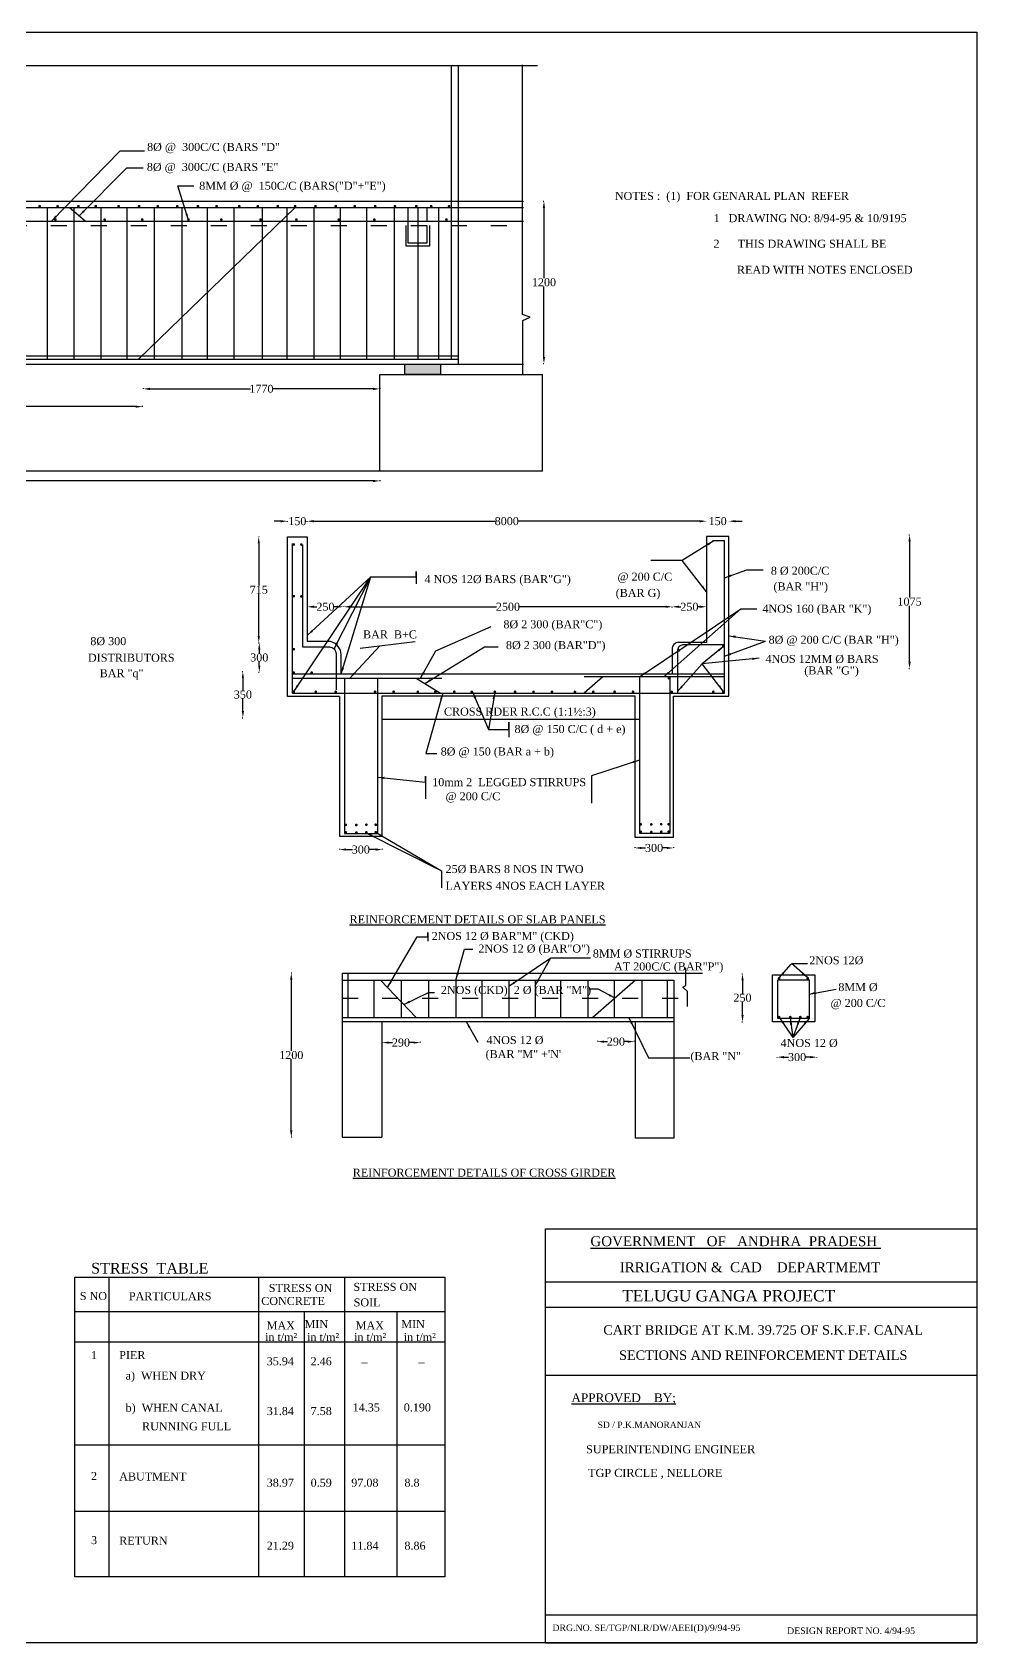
# Model space of a CAD drawing. Header units: millimetres. Extents: x 660 to 18688, y 100 to 12175.
# Drawn here: x 11608 to 18688, y 100 to 12175 of the extents above; entities that cross this region are included whole.
import ezdxf

# ---------------------------------------------------------------- set-up
doc = ezdxf.new("R2010")
doc.units = ezdxf.units.MM
doc.header["$MEASUREMENT"] = 0
doc.linetypes.add('ACAD_ISO03W100', pattern=[30, 12, -18])
for name, color, linetype in [('DIM', 5, 'Continuous'), ('DO LINE', 3, 'Continuous'), ('DWG.LINE', 10, 'Continuous'), ('HATCH', 2, 'Continuous'), ('RAILING', 4, 'Continuous'), ('TEXT', 7, 'Continuous')]:
    doc.layers.add(name, color=color, linetype=linetype)
doc.layers.add('TITLE', color=7, linetype='Continuous', lineweight=30)
doc.styles.get("Standard").update_dxf_attribs({"font": 'TIMES.TTF', "height": 60})
doc.dimstyles.get("Standard").update_dxf_attribs({"dimtxt": 60, "dimasz": 50, "dimexe": 0.18, "dimexo": 0.0625, "dimgap": 0.09, "dimtad": 0, "dimtih": 1, "dimtoh": 1, "dimdec": 0, "dimzin": 0, "dimdsep": 46, "dimtxsty": 'Standard', "dimcen": 300, "dimclrd": 5, "dimclre": 5, "dimclrt": 4, "dimadec": 0, "dimazin": 0, "dimtfac": 1, "dimtdec": 0, "dimtofl": 0, "dimtmove": 0, "dimatfit": 3, "dimfxl": 5, "dimfxlon": 1, "dimtolj": 1, "dimtzin": 0, "dimarcsym": 0})

# ---------------------------------------------------------------- blocks, each defined once
blk = doc.blocks.new('*D7')
at = {"layer": 'Defpoints', "color": 0, "ltscale": 0.2}
for p in [(4205, 9376), (12433, 9376), (12433, 9368)]:
    blk.add_point(p, dxfattribs=at)
at = {"layer": 'DIM', "color": 5, "lineweight": -2, "ltscale": 0.2}
for p, q in [((4205, 9373), (4205, 9367)), ((4255, 9368), (7430, 9368)), ((12383, 9368), (7596, 9368)), ((12433, 9373), (12433, 9367))]:
    blk.add_line(p, q, dxfattribs=at)
at = {"layer": 'DIM', "color": 5, "ltscale": 0.2}
for points in [[(4255, 9376), (4255, 9359), (4205, 9368)], [(12383, 9376), (12383, 9359), (12433, 9368)]]:
    blk.add_solid(points, dxfattribs=at)
at = {"layer": 'DIM', "color": 4, "ltscale": 0.2, "insert": (7513, 9368), "char_height": 60, "attachment_point": 5}
blk.add_mtext('\\A1;8235', dxfattribs=at)
blk = doc.blocks.new('*D9')
at = {"layer": 'Defpoints', "color": 0, "ltscale": 0.2}
for p in [(15421, 10908), (15444, 10908), (15421, 9691)]:
    blk.add_point(p, dxfattribs=at)
at = {"layer": 'DIM', "color": 5, "lineweight": -2, "ltscale": 0.2}
for p, q in [((15439, 10908), (15444, 10908)), ((15444, 10858), (15444, 10330)), ((15444, 9741), (15444, 10269)), ((15439, 9691), (15444, 9691))]:
    blk.add_line(p, q, dxfattribs=at)
at = {"layer": 'DIM', "color": 5, "ltscale": 0.2}
for points in [[(15435, 10858), (15452, 10858), (15444, 10908)], [(15435, 9741), (15452, 9741), (15444, 9691)]]:
    blk.add_solid(points, dxfattribs=at)
at = {"layer": 'DIM', "color": 4, "ltscale": 0.2, "insert": (15444, 10300), "char_height": 60, "attachment_point": 5}
blk.add_mtext('\\A1;1200', dxfattribs=at)
blk = doc.blocks.new('*D10')
at = {"layer": 'Defpoints', "color": 0, "ltscale": 0.2}
for p in [(12440, 9512), (12440, 9501), (14213, 9512)]:
    blk.add_point(p, dxfattribs=at)
at = {"layer": 'DIM', "color": 5, "lineweight": -2, "ltscale": 0.2}
for p, q in [((12440, 9506), (12440, 9501)), ((12490, 9501), (13244, 9501)), ((14163, 9501), (13408, 9501)), ((14213, 9506), (14213, 9501))]:
    blk.add_line(p, q, dxfattribs=at)
at = {"layer": 'DIM', "color": 5, "ltscale": 0.2}
for points in [[(12490, 9509), (12490, 9492), (12440, 9501)], [(14163, 9509), (14163, 9492), (14213, 9501)]]:
    blk.add_solid(points, dxfattribs=at)
at = {"layer": 'DIM', "color": 4, "ltscale": 0.2, "insert": (13326, 9501), "char_height": 60, "attachment_point": 5}
blk.add_mtext('\\A1;1770', dxfattribs=at)
blk = doc.blocks.new('*D11')
at = {"layer": 'Defpoints', "color": 0, "ltscale": 0.2}
for p in [(2425, 8885), (14213, 8885), (14213, 8811)]:
    blk.add_point(p, dxfattribs=at)
at = {"layer": 'DIM', "color": 5, "lineweight": -2, "ltscale": 0.2}
for p, q in [((2425, 8816), (2425, 8810)), ((14213, 8816), (14213, 8810)), ((2475, 8811), (9820, 8811)), ((14163, 8811), (10025, 8811))]:
    blk.add_line(p, q, dxfattribs=at)
at = {"layer": 'DIM', "color": 5, "ltscale": 0.2}
for points in [[(2475, 8819), (2475, 8802), (2425, 8811)], [(14163, 8819), (14163, 8802), (14213, 8811)]]:
    blk.add_solid(points, dxfattribs=at)
at = {"layer": 'DIM', "color": 4, "ltscale": 0.2, "insert": (9922, 8811), "char_height": 60, "attachment_point": 5}
blk.add_mtext('\\A1;11775', dxfattribs=at)
blk = doc.blocks.new('*D74')
at = {"layer": 'Defpoints', "color": 0, "ltscale": 0.2}
for p in [(13669, 8509), (13521, 8392), (13669, 8392)]:
    blk.add_point(p, dxfattribs=at)
at = {"layer": 'DIM', "color": 5, "lineweight": -2, "ltscale": 0.2}
for p, q in [((13471, 8509), (13421, 8509)), ((13521, 8504), (13521, 8509)), ((13669, 8504), (13669, 8509)), ((13719, 8509), (13769, 8509))]:
    blk.add_line(p, q, dxfattribs=at)
at = {"layer": 'DIM', "color": 5, "ltscale": 0.2}
for points in [[(13471, 8517), (13471, 8500), (13521, 8509)], [(13719, 8517), (13719, 8500), (13669, 8509)]]:
    blk.add_solid(points, dxfattribs=at)
at = {"layer": 'DIM', "color": 4, "ltscale": 0.2, "insert": (13595, 8509), "char_height": 60, "attachment_point": 5}
blk.add_mtext('\\A1;150', dxfattribs=at)
blk = doc.blocks.new('*D75')
at = {"layer": 'Defpoints', "color": 0, "ltscale": 0.2}
for p in [(13669, 8509), (16662, 8509), (16662, 8509)]:
    blk.add_point(p, dxfattribs=at)
at = {"layer": 'DIM', "color": 5, "lineweight": -2, "ltscale": 0.2}
for p, q in [((13669, 8509), (13669, 8509)), ((13719, 8509), (15081, 8509)), ((16612, 8509), (15250, 8509)), ((16662, 8509), (16662, 8509))]:
    blk.add_line(p, q, dxfattribs=at)
at = {"layer": 'DIM', "color": 5, "ltscale": 0.2}
for points in [[(13719, 8517), (13719, 8500), (13669, 8509)], [(16612, 8517), (16612, 8500), (16662, 8509)]]:
    blk.add_solid(points, dxfattribs=at)
at = {"layer": 'DIM', "color": 4, "ltscale": 0.2, "insert": (15165, 8509), "char_height": 60, "attachment_point": 5}
blk.add_mtext('\\A1;8000', dxfattribs=at)
blk = doc.blocks.new('*D76')
at = {"layer": 'Defpoints', "color": 0, "ltscale": 0.2}
for p in [(16662, 8509), (16830, 8509), (16830, 8509)]:
    blk.add_point(p, dxfattribs=at)
at = {"layer": 'DIM', "color": 5, "lineweight": -2, "ltscale": 0.2}
for p, q in [((16612, 8509), (16562, 8509)), ((16662, 8509), (16662, 8509)), ((16830, 8509), (16830, 8509)), ((16880, 8509), (16930, 8509))]:
    blk.add_line(p, q, dxfattribs=at)
at = {"layer": 'DIM', "color": 5, "ltscale": 0.2}
for points in [[(16612, 8517), (16612, 8500), (16662, 8509)], [(16880, 8517), (16880, 8500), (16830, 8509)]]:
    blk.add_solid(points, dxfattribs=at)
at = {"layer": 'DIM', "color": 4, "ltscale": 0.2, "insert": (16746, 8509), "char_height": 60, "attachment_point": 5}
blk.add_mtext('\\A1;150', dxfattribs=at)
blk = doc.blocks.new('*D77')
at = {"layer": 'Defpoints', "color": 0, "ltscale": 0.2}
for p in [(13305, 7597), (13310, 7597), (13305, 7376)]:
    blk.add_point(p, dxfattribs=at)
at = {"layer": 'DIM', "color": 5, "lineweight": -2, "ltscale": 0.2}
for p, q in [((13305, 7597), (13310, 7597)), ((13310, 7547), (13310, 7517)), ((13305, 7376), (13310, 7376)), ((13310, 7426), (13310, 7456))]:
    blk.add_line(p, q, dxfattribs=at)
at = {"layer": 'DIM', "color": 5, "ltscale": 0.2}
for points in [[(13302, 7547), (13318, 7547), (13310, 7597)], [(13302, 7426), (13318, 7426), (13310, 7376)]]:
    blk.add_solid(points, dxfattribs=at)
at = {"layer": 'DIM', "color": 4, "ltscale": 0.2, "insert": (13310, 7487), "char_height": 60, "attachment_point": 5}
blk.add_mtext('\\A1;300', dxfattribs=at)
blk = doc.blocks.new('*D78')
at = {"layer": 'Defpoints', "color": 0, "ltscale": 0.2}
for p in [(13306, 8392), (13310, 8392), (13310, 7597)]:
    blk.add_point(p, dxfattribs=at)
at = {"layer": 'DIM', "color": 5, "lineweight": -2, "ltscale": 0.2}
for p, q in [((13310, 8392), (13306, 8392)), ((13306, 8342), (13306, 8026)), ((13306, 7647), (13306, 7964)), ((13310, 7597), (13306, 7597))]:
    blk.add_line(p, q, dxfattribs=at)
at = {"layer": 'DIM', "color": 5, "ltscale": 0.2}
for points in [[(13298, 8342), (13314, 8342), (13306, 8392)], [(13298, 7647), (13314, 7647), (13306, 7597)]]:
    blk.add_solid(points, dxfattribs=at)
at = {"layer": 'DIM', "color": 4, "ltscale": 0.2, "insert": (13306, 7995), "char_height": 60, "attachment_point": 5}
blk.add_mtext('\\A1;715', dxfattribs=at)
blk = doc.blocks.new('*D79')
at = {"layer": 'Defpoints', "color": 0, "ltscale": 0.2}
for p in [(13669, 7870), (13942, 7870), (13942, 7867)]:
    blk.add_point(p, dxfattribs=at)
at = {"layer": 'DIM', "color": 5, "lineweight": -2, "ltscale": 0.2}
for p, q in [((13669, 7870), (13669, 7867)), ((13719, 7867), (13742, 7867)), ((13892, 7867), (13870, 7867)), ((13942, 7870), (13942, 7867))]:
    blk.add_line(p, q, dxfattribs=at)
at = {"layer": 'DIM', "color": 5, "ltscale": 0.2}
for points in [[(13719, 7876), (13719, 7859), (13669, 7867)], [(13892, 7876), (13892, 7859), (13942, 7867)]]:
    blk.add_solid(points, dxfattribs=at)
at = {"layer": 'DIM', "color": 4, "ltscale": 0.2, "insert": (13806, 7867), "char_height": 60, "attachment_point": 5}
blk.add_mtext('\\A1;250', dxfattribs=at)
blk = doc.blocks.new('*D80')
at = {"layer": 'Defpoints', "color": 0, "ltscale": 0.2}
for p in [(13942, 7870), (16405, 7867), (16405, 7859)]:
    blk.add_point(p, dxfattribs=at)
at = {"layer": 'DIM', "color": 5, "lineweight": -2, "ltscale": 0.2}
for p, q in [((13942, 7870), (13942, 7867)), ((13992, 7867), (15088, 7867)), ((16355, 7867), (15260, 7867)), ((16405, 7862), (16405, 7867))]:
    blk.add_line(p, q, dxfattribs=at)
at = {"layer": 'DIM', "color": 5, "ltscale": 0.2}
for points in [[(13992, 7876), (13992, 7859), (13942, 7867)], [(16355, 7876), (16355, 7859), (16405, 7867)]]:
    blk.add_solid(points, dxfattribs=at)
at = {"layer": 'DIM', "color": 4, "ltscale": 0.2, "insert": (15174, 7867), "char_height": 60, "attachment_point": 5}
blk.add_mtext('\\A1;2500', dxfattribs=at)
blk = doc.blocks.new('*D81')
at = {"layer": 'Defpoints', "color": 0, "ltscale": 0.2}
for p in [(16405, 7859), (16662, 7867), (16662, 7867)]:
    blk.add_point(p, dxfattribs=at)
at = {"layer": 'DIM', "color": 5, "lineweight": -2, "ltscale": 0.2}
for p, q in [((16405, 7862), (16405, 7867)), ((16455, 7867), (16470, 7867)), ((16612, 7867), (16598, 7867)), ((16662, 7867), (16662, 7867))]:
    blk.add_line(p, q, dxfattribs=at)
at = {"layer": 'DIM', "color": 5, "ltscale": 0.2}
for points in [[(16455, 7876), (16455, 7859), (16405, 7867)], [(16612, 7876), (16612, 7859), (16662, 7867)]]:
    blk.add_solid(points, dxfattribs=at)
at = {"layer": 'DIM', "color": 4, "ltscale": 0.2, "insert": (16534, 7867), "char_height": 60, "attachment_point": 5}
blk.add_mtext('\\A1;250', dxfattribs=at)
blk = doc.blocks.new('*D82')
at = {"layer": 'Defpoints', "color": 0, "ltscale": 0.2}
for p in [(16124, 6141), (16415, 6141), (16415, 6059)]:
    blk.add_point(p, dxfattribs=at)
at = {"layer": 'DIM', "color": 5, "lineweight": -2, "ltscale": 0.2}
for p, q in [((16124, 6064), (16124, 6059)), ((16174, 6059), (16206, 6059)), ((16365, 6059), (16333, 6059)), ((16415, 6064), (16415, 6059))]:
    blk.add_line(p, q, dxfattribs=at)
at = {"layer": 'DIM', "color": 5, "ltscale": 0.2}
for points in [[(16174, 6067), (16174, 6051), (16124, 6059)], [(16365, 6067), (16365, 6051), (16415, 6059)]]:
    blk.add_solid(points, dxfattribs=at)
at = {"layer": 'DIM', "color": 4, "ltscale": 0.2, "insert": (16269, 6059), "char_height": 60, "attachment_point": 5}
blk.add_mtext('\\A1;300', dxfattribs=at)
blk = doc.blocks.new('*D83')
at = {"layer": 'Defpoints', "color": 0, "ltscale": 0.2}
for p in [(13911, 6147), (14232, 6147), (14232, 6047)]:
    blk.add_point(p, dxfattribs=at)
at = {"layer": 'DIM', "color": 5, "lineweight": -2, "ltscale": 0.2}
for p, q in [((13911, 6052), (13911, 6047)), ((13961, 6047), (14008, 6047)), ((14182, 6047), (14135, 6047)), ((14232, 6052), (14232, 6047))]:
    blk.add_line(p, q, dxfattribs=at)
at = {"layer": 'DIM', "color": 5, "ltscale": 0.2}
for points in [[(13961, 6056), (13961, 6039), (13911, 6047)], [(14182, 6056), (14182, 6039), (14232, 6047)]]:
    blk.add_solid(points, dxfattribs=at)
at = {"layer": 'DIM', "color": 4, "ltscale": 0.2, "insert": (14071, 6047), "char_height": 60, "attachment_point": 5}
blk.add_mtext('\\A1;300', dxfattribs=at)
blk = doc.blocks.new('*D84')
at = {"layer": 'Defpoints', "color": 0, "ltscale": 0.2}
for p in [(13169, 7383), (13169, 7035), (13187, 7035)]:
    blk.add_point(p, dxfattribs=at)
at = {"layer": 'DIM', "color": 5, "lineweight": -2, "ltscale": 0.2}
for p, q in [((13182, 7383), (13187, 7383)), ((13187, 7333), (13187, 7240)), ((13187, 7085), (13187, 7179)), ((13182, 7035), (13187, 7035))]:
    blk.add_line(p, q, dxfattribs=at)
at = {"layer": 'DIM', "color": 5, "ltscale": 0.2}
for points in [[(13179, 7333), (13195, 7333), (13187, 7383)], [(13179, 7085), (13195, 7085), (13187, 7035)]]:
    blk.add_solid(points, dxfattribs=at)
at = {"layer": 'DIM', "color": 4, "ltscale": 0.2, "insert": (13187, 7209), "char_height": 60, "attachment_point": 5}
blk.add_mtext('\\A1;350', dxfattribs=at)
blk = doc.blocks.new('*D85')
at = {"layer": 'Defpoints', "color": 0, "ltscale": 0.2}
for p in [(18174, 8407), (18174, 7405), (18184, 7405)]:
    blk.add_point(p, dxfattribs=at)
at = {"layer": 'DIM', "color": 5, "lineweight": -2, "ltscale": 0.2}
for p, q in [((18179, 8407), (18185, 8407)), ((18184, 8357), (18184, 7937)), ((18184, 7455), (18184, 7875)), ((18179, 7405), (18185, 7405))]:
    blk.add_line(p, q, dxfattribs=at)
at = {"layer": 'DIM', "color": 5, "ltscale": 0.2}
for points in [[(18176, 8357), (18193, 8357), (18184, 8407)], [(18176, 7455), (18193, 7455), (18184, 7405)]]:
    blk.add_solid(points, dxfattribs=at)
at = {"layer": 'DIM', "color": 4, "ltscale": 0.2, "insert": (18184, 7906), "char_height": 60, "attachment_point": 5}
blk.add_mtext('\\A1;1075', dxfattribs=at)
blk = doc.blocks.new('*D86')
at = {"layer": 'Defpoints', "color": 0, "ltscale": 0.2}
for p in [(14229, 4609), (14516, 4609), (14516, 4600)]:
    blk.add_point(p, dxfattribs=at)
at = {"layer": 'DIM', "color": 5, "lineweight": -2, "ltscale": 0.2}
for p, q in [((14229, 4605), (14229, 4600)), ((14279, 4600), (14308, 4600)), ((14466, 4600), (14436, 4600)), ((14516, 4605), (14516, 4600))]:
    blk.add_line(p, q, dxfattribs=at)
at = {"layer": 'DIM', "color": 5, "ltscale": 0.2}
for points in [[(14279, 4608), (14279, 4592), (14229, 4600)], [(14466, 4608), (14466, 4592), (14516, 4600)]]:
    blk.add_solid(points, dxfattribs=at)
at = {"layer": 'DIM', "color": 4, "ltscale": 0.2, "insert": (14372, 4600), "char_height": 60, "attachment_point": 5}
blk.add_mtext('\\A1;290', dxfattribs=at)
blk = doc.blocks.new('*D87')
at = {"layer": 'Defpoints', "color": 0, "ltscale": 0.2}
for p in [(15844, 4612), (16121, 4612), (16121, 4607)]:
    blk.add_point(p, dxfattribs=at)
at = {"layer": 'DIM', "color": 5, "lineweight": -2, "ltscale": 0.2}
for p, q in [((15844, 4612), (15844, 4607)), ((15894, 4607), (15919, 4607)), ((16071, 4607), (16047, 4607)), ((16121, 4612), (16121, 4607))]:
    blk.add_line(p, q, dxfattribs=at)
at = {"layer": 'DIM', "color": 5, "ltscale": 0.2}
for points in [[(15894, 4615), (15894, 4599), (15844, 4607)], [(16071, 4615), (16071, 4599), (16121, 4607)]]:
    blk.add_solid(points, dxfattribs=at)
at = {"layer": 'DIM', "color": 4, "ltscale": 0.2, "insert": (15983, 4607), "char_height": 60, "attachment_point": 5}
blk.add_mtext('\\A1;290', dxfattribs=at)
blk = doc.blocks.new('*D88')
at = {"layer": 'Defpoints', "color": 0, "ltscale": 0.2}
for p in [(13550, 5121), (13556, 5121), (13556, 3891)]:
    blk.add_point(p, dxfattribs=at)
at = {"layer": 'DIM', "color": 5, "lineweight": -2, "ltscale": 0.2}
for p, q in [((13555, 5121), (13549, 5121)), ((13550, 5071), (13550, 4537)), ((13550, 3941), (13550, 4475)), ((13555, 3891), (13549, 3891))]:
    blk.add_line(p, q, dxfattribs=at)
at = {"layer": 'DIM', "color": 5, "ltscale": 0.2}
for points in [[(13541, 5071), (13558, 5071), (13550, 5121)], [(13541, 3941), (13558, 3941), (13550, 3891)]]:
    blk.add_solid(points, dxfattribs=at)
at = {"layer": 'DIM', "color": 4, "ltscale": 0.2, "insert": (13550, 4506), "char_height": 60, "attachment_point": 5}
blk.add_mtext('\\A1;1200', dxfattribs=at)
blk = doc.blocks.new('*D89')
at = {"layer": 'Defpoints', "color": 0, "ltscale": 0.2}
for p in [(16920, 5116), (16932, 5116), (16920, 4756)]:
    blk.add_point(p, dxfattribs=at)
at = {"layer": 'DIM', "color": 5, "lineweight": -2, "ltscale": 0.2}
for p, q in [((16927, 5116), (16932, 5116)), ((16932, 5066), (16932, 4966)), ((16932, 4806), (16932, 4905)), ((16927, 4756), (16932, 4756))]:
    blk.add_line(p, q, dxfattribs=at)
at = {"layer": 'DIM', "color": 5, "ltscale": 0.2}
for points in [[(16924, 5066), (16941, 5066), (16932, 5116)], [(16924, 4806), (16941, 4806), (16932, 4756)]]:
    blk.add_solid(points, dxfattribs=at)
at = {"layer": 'DIM', "color": 4, "ltscale": 0.2, "insert": (16932, 4936), "char_height": 60, "attachment_point": 5}
blk.add_mtext('\\A1;250', dxfattribs=at)
blk = doc.blocks.new('*D90')
at = {"layer": 'Defpoints', "color": 0, "ltscale": 0.2}
for p in [(17192, 4489), (17490, 4491), (17490, 4489)]:
    blk.add_point(p, dxfattribs=at)
at = {"layer": 'DIM', "color": 5, "lineweight": -2, "ltscale": 0.2}
for p, q in [((17192, 4489), (17192, 4491)), ((17242, 4491), (17278, 4491)), ((17440, 4491), (17404, 4491)), ((17490, 4489), (17490, 4491))]:
    blk.add_line(p, q, dxfattribs=at)
at = {"layer": 'DIM', "color": 5, "ltscale": 0.2}
for points in [[(17242, 4499), (17242, 4482), (17192, 4491)], [(17440, 4499), (17440, 4482), (17490, 4491)]]:
    blk.add_solid(points, dxfattribs=at)
at = {"layer": 'DIM', "color": 4, "ltscale": 0.2, "insert": (17341, 4491), "char_height": 60, "attachment_point": 5}
blk.add_mtext('\\A1;300', dxfattribs=at)

msp = doc.modelspace()

# ---------------------------------------------------------------- hatches: boundary and pattern name
at = {"layer": 'HATCH', "ltscale": 0.2}
msp.add_hatch(color=256, dxfattribs=at).paths.add_polyline_path([(14667.9, 9687.2), (14401.4, 9687.2), (14401.4, 9607.5), (14667.9, 9607.5)])

# ---------------------------------------------------------------- linework, layer by layer
at = {"layer": 'DIM', "ltscale": 0.2}
for points in [[(16478.9, 8215.2), (16244.2, 8215.2)], [(14485.9, 8092.9), (14485.9, 8131.5), (14485.9, 8039.6)], [(14065.4, 7557.8), (14477.7, 7607.1)], [(15179.7, 6948.4), (15179.7, 7001.3), (15179.7, 6890)], [(14556.5, 6552.6), (14556.5, 6598.5), (14556.5, 6428.5)], [(14573.2, 5393.4), (14573.2, 5424.6), (14573.2, 5360.5)]]:
    msp.add_lwpolyline(points, dxfattribs=at)
at = {"layer": 'DO LINE', "linetype": 'ACAD_ISO03W100', "ltscale": 10}
for points in [[(1846.5, 10725.5), (15290.9, 10725.5)], [(13930, 4933.5), (16548.3, 4933.5)]]:
    msp.add_lwpolyline(points, dxfattribs=at)
at = {"layer": 'DWG.LINE', "ltscale": 0.2}
for points in [[(15396.1, 11922), (660.5, 11922)], [(14748.1, 11922), (14748.1, 9722.9)], [(14801.5, 11922), (14801.5, 9687.2)], [(15285.7, 9607.5), (15285.7, 10013.6), (15340.1, 10039), (15282.4, 10058.7), (15282.4, 11930.2)], [(1763.5, 10908.4), (15290.9, 10908.4)], [(1846.5, 10860.3), (15290.9, 10860.3)], [(1846.5, 10759.2), (15290.9, 10759.2)], [(11720.5, 10860.3), (11720.5, 9722.9)], [(12005.2, 10759.2), (11885.8, 10860.3)], [(11919.8, 10860.3), (11919.8, 9722.9)], [(12121.9, 10860.3), (12121.9, 9722.9)], [(12317.5, 10860.3), (12317.5, 9722.9)], [(12405.3, 9722.9), (13578.3, 10860.3)], [(12521.1, 10860.3), (12521.1, 9722.9)], [(12729.1, 10860.3), (12729.1, 9722.9)], [(12918.2, 10860.3), (12918.2, 9722.9)], [(13120.3, 10860.3), (13120.3, 9722.9)], [(13330.5, 10860.3), (13330.5, 9727.8)], [(13516.8, 10860.3), (13516.8, 9722.9)], [(13718.9, 10860.3), (13718.9, 9722.9)], [(13916.7, 10860.3), (13916.7, 9722.9)], [(14113.7, 10860.3), (14113.7, 9722.9)], [(14321.6, 10860.3), (14321.6, 9722.9)], [(14422.9, 10860.3), (14422.9, 10594.9), (14569, 10594.9), (14569, 10725.5)], [(14499.2, 10860.3), (14499.2, 9727.8)], [(14569, 10759.2), (14569, 10860.3)], [(14653.7, 10860.3), (14653.7, 9722.9)], [(14585.1, 10725.5), (14585.1, 10571.8), (14411, 10571.8), (14411, 10725.5)], [(666.7, 9687.2), (15290.9, 9687.2)], [(1846.5, 9749.2), (14801.5, 9749.2)], [(1846.5, 9722.9), (14801.5, 9722.9)], [(14213.1, 8884.9), (14213.1, 9607.5), (15432.1, 9607.5)], [(15432.1, 8884.9), (15432.1, 9607.5)], [(15432.1, 8884.9), (666.7, 8884.9)], [(13910.8, 7195), (13521.5, 7195), (13521.5, 8392.5), (13669.3, 8392.5), (13669.3, 7607.7)], [(13558.3, 7219.9), (16797.3, 7219.9), (16797.3, 8360.7), (16706, 8360.7)], [(13558.3, 7219.9), (13558.3, 8341.1)], [(13558.3, 7363.4), (16797.3, 7363.4)], [(13558.3, 7331.6), (14486, 7331.6), (14667.3, 7219.9)], [(13948.8, 7331.6), (13948.8, 6166.3), (14198.2, 6166.3), (14198.2, 7331.6)], [(14486, 7331.6), (14677.3, 7331.6)], [(16797.3, 7341.6), (15885.7, 7341.6), (15744.1, 7219.9)], [(15885.7, 7341.6), (15745.7, 7341.6)], [(16159.1, 7341.6), (16159.1, 6170.5), (16389.5, 6170.5), (16389.5, 7341.6)], [(14232.1, 7024.7), (16159.1, 7024.7)], [(13930, 5121.4), (16631.4, 5121.4)], [(13930, 5121.4), (13930, 3890.7)], [(13974.4, 5121.4), (13974.4, 4787.7)], [(16519.3, 4871.3), (16519.3, 4983.3), (16484.7, 5015.1), (16508.1, 5029.1), (16508.1, 5161.5)], [(13930, 5068.1), (16418.5, 5068.1)], [(14168.8, 5068.1), (14168.8, 4787.7)], [(14218, 5068.1), (14486, 4787.7)], [(14373.7, 5068.1), (14373.7, 4787.7)], [(14578, 5068.1), (14578, 4787.7)], [(14783, 5068.1), (14783, 4787.7)], [(14977.3, 5068.1), (14977.3, 4787.7)], [(15181.1, 5068.1), (15181.1, 4787.7)], [(15378.6, 5068.1), (15378.6, 4787.7)], [(15568.2, 5068.1), (15568.2, 4787.7)], [(15773.2, 5068.1), (15773.2, 4787.7)], [(16131.1, 5068.1), (15809, 4787.7)], [(15969.9, 5068.1), (15969.9, 4787.7)], [(16418.5, 5068.1), (16418.5, 3883.3), (16129.8, 3883.3), (16129.8, 4758.7)], [(16177.2, 5068.1), (16177.2, 4787.7)], [(16366.3, 5068.1), (16366.3, 4787.7)], [(13930, 4787.7), (16418.5, 4787.7)], [(13930, 4758.7), (16418.5, 4758.7)], [(14228.6, 4758.7), (14228.6, 3890.7)], [(13930, 3890.7), (14228.6, 3890.7)]]:
    msp.add_lwpolyline(points, dxfattribs=at)
for points in [[(14401.4, 9687.2), (14667.9, 9687.2), (14667.9, 9607.5), (14401.4, 9607.5)], [(17158, 5109.1), (17474.7, 5109.1), (17474.7, 4755.3), (17158, 4755.3)], [(17195.8, 5069.9), (17431.3, 5069.9), (17431.3, 4780.7), (17195.8, 4780.7)]]:
    msp.add_lwpolyline(points, close=True, dxfattribs=at)
for points in [[(13634.7, 8331.8), (13634.7, 7565.8), (13835.2, 7565.8, -0.4142136), (13885.2, 7515.8), (13885.2, 7243.4)], [(13910.8, 7195), (13910.8, 6146.7), (14232.1, 6146.7), (14232.1, 7199.4), (16123.9, 7199.4), (16123.9, 6141.2), (16414.9, 6141.2), (16414.9, 7197.4), (16829.5, 7197.4), (16829.5, 8394.1), (16661.7, 8394.1), (16661.7, 7600.3), (16453.9, 7600.3, 0.4142136), (16403.9, 7550.3), (16403.9, 7363.4)], [(13923.6, 7363.4), (13923.6, 7507.7, 0.4142136), (13823.6, 7607.7), (13669.3, 7607.7)], [(16797.3, 7581.2), (16486, 7581.2, 0.4142136), (16446, 7541.2), (16446, 7219.9)]]:
    msp.add_lwpolyline(points, format="xyb", dxfattribs=at)
at = {"layer": 'HATCH', "ltscale": 0.2, "const_width": 10}
for points in [[(11658.6, 10870.5, 1), (11668.6, 10870.5, 1)], [(11793.5, 10870.5, 1), (11803.5, 10870.5, 1)], [(11949.2, 10870.5, 1), (11959.2, 10870.5, 1)], [(12079.2, 10870.5, 1), (12089.2, 10870.5, 1)], [(12250.8, 10870.5, 1), (12260.8, 10870.5, 1)], [(12403.6, 10870.5, 1), (12413.6, 10870.5, 1)], [(12543.4, 10870.5, 1), (12553.4, 10870.5, 1)], [(12690.5, 10870.5, 1), (12700.5, 10870.5, 1)], [(12845, 10870.5, 1), (12855, 10870.5, 1)], [(12984.8, 10870.5, 1), (12994.8, 10870.5, 1)], [(13155.2, 10870.5, 1), (13165.2, 10870.5, 1)], [(13293.8, 10870.5, 1), (13303.8, 10870.5, 1)], [(13443.1, 10870.5, 1), (13453.1, 10870.5, 1)], [(13573, 10870.5, 1), (13583, 10870.5, 1)], [(13726.3, 10870.5, 1), (13736.3, 10870.5, 1)], [(13878.3, 10870.5, 1), (13888.3, 10870.5, 1)], [(14020.5, 10870.5, 1), (14030.5, 10870.5, 1)], [(14173.8, 10870.5, 1), (14183.8, 10870.5, 1)], [(14321.5, 10870.5, 1), (14331.5, 10870.5, 1)], [(14482.1, 10870.5, 1), (14492.1, 10870.5, 1)], [(14593.7, 10870.5, 1), (14603.7, 10870.5, 1)], [(14727.4, 10870.5, 1), (14737.4, 10870.5, 1)], [(11777, 10769.8, 1), (11787, 10769.8, 1)], [(12146.4, 10769.8, 1), (12156.4, 10769.8, 1)], [(12427.4, 10769.8, 1), (12437.4, 10769.8, 1)], [(12774.3, 10769.8, 1), (12784.3, 10769.8, 1)], [(13020, 10769.8, 1), (13030, 10769.8, 1)], [(13314.1, 10769.8, 1), (13324.1, 10769.8, 1)], [(13583.4, 10769.8, 1), (13593.4, 10769.8, 1)], [(13901, 10769.8, 1), (13911, 10769.8, 1)], [(14167.5, 10769.8, 1), (14177.5, 10769.8, 1)], [(14708, 10769.8, 1), (14718, 10769.8, 1)], [(13563.3, 8334.1, 1), (13573.3, 8334.1, 1)], [(13620.2, 8334.1, 1), (13630.2, 8334.1, 1)], [(13563.3, 7946.8, 1), (13573.3, 7946.8, 1)], [(13620.2, 7945, 1), (13630.2, 7945, 1)], [(13563.3, 7548.8, 1), (13573.3, 7548.8, 1)], [(16450.3, 7539.6, 1), (16460.3, 7539.6, 1)], [(16782.5, 7571.5, 1), (16792.5, 7571.5, 1)], [(13563.3, 7373.2, 1), (13573.3, 7373.2, 1)], [(13697.9, 7373.2, 1), (13707.9, 7373.2, 1)], [(16375, 7331.8, 1), (16385, 7331.8, 1)], [(13563.3, 7229.8, 1), (13573.3, 7229.8, 1)], [(13728.6, 7229.8, 1), (13738.6, 7229.8, 1)], [(13878.1, 7229.8, 1), (13888.1, 7229.8, 1)], [(14172.5, 7229.8, 1), (14182.5, 7229.8, 1)], [(14312.2, 7229.8, 1), (14322.2, 7229.8, 1)], [(14493.3, 7229.8, 1), (14503.3, 7229.8, 1)], [(14625.4, 7229.8, 1), (14635.4, 7229.8, 1)], [(14766.6, 7229.8, 1), (14776.6, 7229.8, 1)], [(14897.6, 7229.8, 1), (14907.6, 7229.8, 1)], [(15070.7, 7229.8, 1), (15080.7, 7229.8, 1)], [(15222.1, 7229.8, 1), (15232.1, 7229.8, 1)], [(15360.5, 7229.8, 1), (15370.5, 7229.8, 1)], [(15499.1, 7229.8, 1), (15509.1, 7229.8, 1)], [(15670.9, 7229.8, 1), (15680.9, 7229.8, 1)], [(15808.6, 7229.8, 1), (15818.6, 7229.8, 1)], [(15968.4, 7229.8, 1), (15978.4, 7229.8, 1)], [(16106.7, 7229.8, 1), (16116.7, 7229.8, 1)], [(16396.9, 7229.8, 1), (16406.9, 7229.8, 1)], [(16708.3, 7229.8, 1), (16718.3, 7229.8, 1)], [(16782.4, 7229.8, 1), (16792.4, 7229.8, 1)], [(13953.3, 6232.3, 1), (13963.3, 6232.3, 1)], [(13953.3, 6175.9, 1), (13963.3, 6175.9, 1)], [(14032.6, 6231.1, 1), (14042.6, 6231.1, 1)], [(14032.6, 6174.7, 1), (14042.6, 6174.7, 1)], [(14107.3, 6233.1, 1), (14117.3, 6233.1, 1)], [(14107.3, 6176.7, 1), (14117.3, 6176.7, 1)], [(14178, 6233.1, 1), (14188, 6233.1, 1)], [(14178, 6176.7, 1), (14188, 6176.7, 1)], [(16163.6, 6236.5, 1), (16173.6, 6236.5, 1)], [(16163.6, 6180.1, 1), (16173.6, 6180.1, 1)], [(16243, 6235.4, 1), (16253, 6235.4, 1)], [(16243, 6178.9, 1), (16253, 6178.9, 1)], [(16317.6, 6237.3, 1), (16327.6, 6237.3, 1)], [(16317.6, 6180.9, 1), (16327.6, 6180.9, 1)], [(16373.6, 6237.3, 1), (16383.6, 6237.3, 1)], [(16373.6, 6180.9, 1), (16383.6, 6180.9, 1)], [(17200.9, 5080.4, 1), (17210.9, 5080.4, 1)], [(17416.1, 5080, 1), (17426.1, 5080, 1)], [(17200.9, 4790.8, 1), (17210.9, 4790.8, 1)], [(17285.3, 4790.8, 1), (17295.3, 4790.8, 1)], [(17360.3, 4790.8, 1), (17370.3, 4790.8, 1)], [(17416.1, 4790.8, 1), (17426.1, 4790.8, 1)]]:
    msp.add_lwpolyline(points, format="xyb", close=True, dxfattribs=at)
at = {"layer": 'RAILING', "ltscale": 0.2}
for p, q in [((11927.9, 2841), (14699.8, 2841)), ((11927.9, 595.3), (11927.9, 2841)), ((12184, 595.3), (12184, 2841)), ((13305.3, 2841), (13305.3, 595.3)), ((13948.5, 2841), (13948.5, 595.3)), ((14699.8, 2841), (14699.8, 595.3)), ((11927.9, 2585.1), (14699.8, 2585.1)), ((13646.8, 2585.1), (13646.8, 595.3)), ((14341.2, 2585.1), (14341.2, 595.3)), ((11927.9, 2357.7), (14699.8, 2357.7)), ((11927.9, 1584.5), (14699.8, 1584.5)), ((14699.8, 1084.2), (11927.9, 1084.2)), ((14699.8, 595.3), (11927.9, 595.3))]:
    msp.add_line(p, q, dxfattribs=at)
at = {"layer": 'TITLE', "lineweight": 30}
for p, q in [((15455.7, 3203.7), (18688.3, 3203.7)), ((18688.3, 3203.7), (18688.3, 100.2)), ((15455.7, 2805.9), (18688.3, 2805.9)), ((15455.7, 2616.3), (18688.3, 2616.3)), ((15455.7, 2107), (18688.3, 2107)), ((18688.3, 306.7), (15455.7, 306.7)), ((15455.7, 100.2), (18688.3, 100.2))]:
    msp.add_line(p, q, dxfattribs=at)
at = {"layer": 'TITLE', "ltscale": 0.2}
msp.add_lwpolyline([(666.7, 12174.9), (18688.3, 12174.9), (18688.3, 100.2), (666.7, 100.2)], close=True, dxfattribs=at)
at = {"layer": 'TITLE'}
msp.add_lwpolyline([(15455.7, 100.2), (15455.7, 3203.7)], dxfattribs=at)

# ---------------------------------------------------------------- texts
at = {"layer": 'TEXT', "ltscale": 0.2}
for s, height, p in [('8%%C @  300C/C (BARS "D"', 60, (12468.9, 11284.8)), ('8%%C @  300C/C (BARS "E"', 60, (12467.3, 11134.9)), ('8MM %%C @  150C/C (BARS("D"+"E")', 60, (12859.6, 10993.8)), ('NOTES :  (1)  FOR GENARAL PLAN  REFER', 60, (15975.3, 10917.6)), ('1   DRAWING NO: 8/94-95 & 10/9195', 60, (16714.8, 10750.8)), ('2      THIS DRAWING SHALL BE', 60, (16714.8, 10558.8)), ('READ WITH NOTES ENCLOSED', 60, (16890.8, 10363.6)), ('4 NOS 12%%C BARS (BAR"G")', 60, (14548.9, 8044.6)), ('@ 200 C/C', 60, (15994.7, 8062.9)), ('8 %%C 200C/C', 60, (17144.7, 8107.6)), ('(BAR G)', 60, (15981.7, 7941.2)), ('(BAR "H")', 60, (17164.1, 7989.9)), ('4NOS 160 (BAR "K")', 60, (17081.4, 7823.1)), ('8%%C 2 300 (BAR"C")', 60, (15140, 7706.2)), ('8%%C 300', 60, (12043.7, 7579.7)), ('BAR  B+C', 60, (14087.8, 7630.1)), ('8%%C 2 300 (BAR"D")', 60, (15159, 7549.9)), ('8%%C @ 200 C/C (BAR "H")', 60, (17127.7, 7589.9)), ('DISTRIBUTORS', 60, (12025.6, 7455.5)), ('4NOS 12MM %%C BARS', 60, (17104, 7446.4)), ('BAR "q"', 60, (12113.6, 7339.4)), ('(BAR "G")', 60, (17395.2, 7359.9)), ('CROSS RDER R.C.C (1:1½:3)', 60, (14694.3, 7051.7)), ('8%%C @ 150 C/C ( d + e)', 60, (15223.3, 6920.7)), ('8%%C @ 150 (BAR a + b)', 60, (14669.7, 6752.5)), ('10mm 2  LEGGED STIRRUPS', 60, (14606.4, 6522.4)), ('@ 200 C/C', 60, (14705.9, 6416.9)), ('25%%C BARS 8 NOS IN TWO', 60, (14705.9, 5870.9)), ('LAYERS 4NOS EACH LAYER', 60, (14705.9, 5745.5)), ('2NOS 12 %%C BAR"M" (CKD)', 60, (14602.2, 5369)), ('2NOS 12 %%C (BAR"O") ', 60, (14952.4, 5275.1)), ('8MM %%C STIRRUPS', 60, (15810.5, 5237.9)), ('AT 200C/C (BAR"P")', 60, (15969.3, 5140.8)), ('2NOS 12%%C', 60, (17432.9, 5187.2)), ('2NOS (CKD)  2 %%C (BAR "M")', 60, (14671.1, 4964.8)), ('8MM %%C', 60, (17650.6, 4986)), ('@ 200 C/C', 60, (17591.9, 4867)), ('4NOS 12 %%C ', 60, (15012.6, 4589)), ('4NOS 12 %%C', 60, (17217.8, 4567.3)), ('(BAR "M" +\'N\'', 60, (15006.4, 4483.8)), ('(BAR "N"', 60, (16541.7, 4469.3)), ('STRESS  TABLE', 80, (12049.2, 2868.5)), ('STRESS ON', 60, (13381, 2730.5)), ('STRESS ON', 60, (14015.9, 2738.6)), ('S NO', 60, (11964.7, 2670)), ('PARTICULARS', 60, (12332.2, 2668.5)), ('CONCRETE', 60, (13324.6, 2633.1)), ('SOIL', 60, (14017.3, 2622.1)), ('in t/m²', 60, (13352.8, 2362.4)), ('MAX', 60, (13365.7, 2449.5)), ('MIN', 60, (13649.8, 2459.1)), ('in t/m²', 60, (13667.6, 2362.4)), ('in t/m²', 60, (14020.2, 2362.4)), ('MAX', 60, (14033.1, 2449.5)), ('MIN', 60, (14374.8, 2459.1)), ('in t/m²', 60, (14392.6, 2362.4)), ('1', 60, (12048.7, 2227.3)), ('PIER ', 60, (12260, 2227.3)), ('35.94', 60, (13365.7, 2181.1)), ('2.46', 60, (13694.9, 2181.1)), ('_', 60, (14076, 2208.2)), ('_', 60, (14503.8, 2208.2)), ('a)  WHEN DRY', 60, (12308, 2073.2)), ('b)  WHEN CANAL', 60, (12308, 1831.9)), ('31.84', 60, (13365.7, 1807.6)), ('7.58', 60, (13694.9, 1807.6)), ('14.35', 60, (14009.8, 1834.7)), ('0.190', 60, (14392.8, 1834.7)), ('RUNNING FULL', 60, (12431.4, 1693.3)), ('2', 60, (12048.7, 1320.8)), ('ABUTMENT', 60, (12260, 1316.8)), ('38.97', 60, (13365.7, 1270.6)), ('0.59', 60, (13694.9, 1270.6)), ('97.08', 60, (13999.6, 1270.6)), ('8.8', 60, (14398, 1270.6)), ('3', 60, (12048.7, 840.1)), ('RETURN', 60, (12260, 836.1)), ('21.29', 60, (13365.7, 798)), ('11.84', 60, (13999.6, 798)), ('8.86', 60, (14398, 798))]:
    msp.add_text(s, height=height, dxfattribs=at).set_placement(p)
at = {"layer": 'TITLE', "ltscale": 0.2}
for s, p in [('%%UREINFORCEMENT DETAILS OF SLAB PANELS', (13987.1, 5493.7)), ('%%UREINFORCEMENT DETAILS OF CROSS GIRDER', (14010.7, 3595))]:
    msp.add_text(s, height=60, dxfattribs=at).set_placement(p)
at = {"layer": 'TITLE', "lineweight": 30}
for s, height, p in [('%%UGOVERNMENT   OF   ANDHRA  PRADESH ', 74.446, (15792.1, 3073.8)), ('IRRIGATION &  CAD    DEPARTMEMT ', 74.446, (16011.8, 2878.6)), ('TELUGU GANGA PROJECT', 85.64, (16031.2, 2659.4)), ('CART BRIDGE AT K.M. 39.725 OF S.K.F.F. CANAL', 70.681, (15888.4, 2410.6)), ('SECTIONS AND REINFORCEMENT DETAILS', 70.681, (16006.5, 2221.1)), ('%%UAPPROVED    BY;', 65.249, (15649.8, 1904.7)), ('SD / P.K.MANORANJAN', 47.371, (15846.5, 1710.7)), ('SUPERINTENDING ENGINEER', 60.584, (15759.3, 1521.2)), ('TGP CIRCLE , NELLORE', 60.584, (15774.7, 1343.5)), ('DRG.NO. SE/TGP/NLR/DW/AEEI(D)/9/94-95', 48.597, (15507.1, 188.4)), ('DESIGN REPORT NO. 4/94-95', 48.597, (17266.6, 166.5))]:
    msp.add_text(s, height=height, dxfattribs=at).set_placement(p)

# ---------------------------------------------------------------- dimensions: what is measured, and where the dimension line sits
at = {"layer": 'DIM', "ltscale": 0.2}
for base, p1, p2, text, picture, middle in [((15443.7, 10908.4), (15420.9, 9690.9), (15420.9, 10908.4), '1200', '*D9', (15443.7, 10299.7)), ((18184.4, 7404.8), (18174.4, 8407.4), (18174.4, 7404.8), '1075', '*D85', (18184.4, 7906.1)), ((13187, 7035.3), (13169.1, 7383.2), (13169.1, 7035.3), '350', '*D84', (13187, 7209.2)), ((13549.6, 5121.4), (13556.3, 3890.7), (13556.3, 5121.4), '1200', '*D88', (13549.6, 4506.1))]:
    dim = msp.add_linear_dim(base=base, p1=p1, p2=p2, angle=90, text=text, dimstyle='Standard', dxfattribs=at)
    dim.commit()
    dim.dimension.update_dxf_attribs({"geometry": picture, "text_midpoint": middle})
for base, p1, p2, text, picture, middle in [((12439.6, 9500.7), (14213.1, 9511.8), (12439.6, 9511.8), '1770', '*D10', (13326.3, 9500.7)), ((13669.3, 8508.6), (13521.5, 8392.5), (13669.3, 8392.5), '150', '*D74', (13595.4, 8508.6)), ((16661.7, 8508.8), (13669.3, 8508.8), (16661.7, 8508.8), '8000', '*D75', (15165.5, 8508.8)), ((13942.2, 7867.2), (13669.3, 7870.4), (13942.2, 7870.4), '250', '*D79', (13805.8, 7867.2)), ((14232.1, 6047.4), (13910.8, 6146.7), (14232.1, 6146.7), '300', '*D83', (14071.4, 6047.4)), ((14516.1, 4600.2), (14228.6, 4609), (14516.1, 4609), '290', '*D86', (14372.4, 4600.2)), ((16121.3, 4607), (15843.8, 4611.9), (16121.3, 4611.9), '290', '*D87', (15982.6, 4607))]:
    dim = msp.add_linear_dim(base=base, p1=p1, p2=p2, text=text, dimstyle='Standard', dxfattribs=at)
    dim.commit()
    dim.dimension.update_dxf_attribs({"geometry": picture, "text_midpoint": middle})
for base, p1, p2, text, picture, middle in [((12432.9, 9367.5), (4205.2, 9375.8), (12432.9, 9375.8), '8235', '*D7', (7513, 9367.5)), ((14213.1, 8810.6), (2424.6, 8884.9), (14213.1, 8884.9), '11775', '*D11', (9922.3, 8810.6))]:
    dim = msp.add_linear_dim(base=base, p1=p1, p2=p2, text=text, dimstyle='Standard', dxfattribs=at)
    dim.commit()
    dim.dimension.update_dxf_attribs({"geometry": picture, "text_midpoint": middle, "dimtype": 160})
for p1, p2, distance, text, picture, middle in [((16661.7, 8508.8), (16829.5, 8508.8), 0, '150', '*D76', (16745.6, 8508.8)), ((13310.1, 7597.3), (13310.1, 8392.5), 4, '715', '*D78', (13306.1, 7994.9)), ((13304.8, 7375.8), (13304.8, 7597.3), -5.1, '300', '*D77', (13309.9, 7486.5)), ((16123.9, 6141.2), (16414.9, 6141.2), -82.1, '300', '*D82', (16269.4, 6059)), ((17191.8, 4489.2), (17490.3, 4489.2), 1.3, '300', '*D90', (17341.1, 4490.5))]:
    dim = msp.add_aligned_dim(p1=p1, p2=p2, distance=distance, text=text, dimstyle='Standard', dxfattribs=at)
    dim.commit()
    dim.dimension.update_dxf_attribs({"geometry": picture, "text_midpoint": middle})
for base, p1, p2, text, picture, middle in [((16405.4, 7867.2), (13942.2, 7870.4), (16405.4, 7859), '2500', '*D80', (15173.8, 7867.2)), ((16661.7, 7867.2), (16405.4, 7859), (16661.7, 7867.2), '250', '*D81', (16533.5, 7867.2))]:
    dim = msp.add_linear_dim(base=base, p1=p1, p2=p2, text=text, dimstyle='Standard', override={"dimtmove": 1}, dxfattribs=at)
    dim.commit()
    dim.dimension.update_dxf_attribs({"geometry": picture, "text_midpoint": middle})
dim = msp.add_linear_dim(base=(16932.2, 5115.5), p1=(16920.1, 4755.5), p2=(16920.1, 5115.5), angle=90, text='250', dimstyle='Standard', dxfattribs=at)
dim.commit()
dim.dimension.update_dxf_attribs({"geometry": '*D89', "text_midpoint": (16932.2, 4935.5), "dimtype": 160})

# ---------------------------------------------------------------- leaders
for points in [[(11752.2, 10759.2), (12267.6, 11286.3), (12450.2, 11286.3)], [(11959.4, 10798), (12316.5, 11158.5), (12439, 11158.5)], [(12779.3, 10764.8), (12699.5, 11023.7), (12818.9, 11023.7)], [(16716.2, 8360.7), (16478.9, 8215.2)], [(16661.7, 7980.1), (16478.9, 8215.2)], [(13570.3, 7234.3), (14145.2, 8092.9)], [(13669.3, 7651.6), (14145.2, 8092.9)], [(13870.6, 7551.2), (14145.2, 8092.9)], [(13923.6, 7363.4), (14145.2, 8092.9), (14485.9, 8092.9)], [(16797.3, 8084.1), (16965.8, 8143.7), (17086.6, 8143.7)], [(16159.1, 7341.6), (16920.3, 7852.3)], [(16341.5, 7341.6), (16920.3, 7852.3), (17039.7, 7852.3)], [(14518.1, 7331.6), (14634, 7537.6), (15048.6, 7719.7)], [(16797.3, 7496.5), (17105.5, 7608.4)], [(16829.5, 7648.9), (17105.5, 7608.4)], [(13988.6, 7331.6), (14212.5, 7575.4)], [(14550.8, 7291.7), (14998.9, 7567), (15100.1, 7567)], [(16792.5, 7571.5), (16629.1, 7440.7)], [(16446, 7233), (16629.1, 7440.7)], [(17056.1, 7481.7), (16629.1, 7440.7)], [(16787.4, 7234.8), (16629.1, 7440.7)], [(14685.8, 7219.9), (14557.5, 6766.1), (14640.7, 6766.1)], [(14907.6, 7229.8), (15027.4, 6948.4)], [(15074.9, 7224.8), (15027.4, 6948.4), (15179.7, 6948.4)], [(16159.1, 6717.9), (15799, 6599.7), (15799, 6395.5)], [(14198.2, 6589.5), (14556.5, 6552.6)], [(14112.3, 6171.7), (14675.2, 5887.3)], [(14187.3, 6174.2), (14675.2, 5887.3), (14675.2, 5761)], [(14271.1, 5012.5), (14494.4, 5393.4), (14573.2, 5393.4)], [(14783, 5068.1), (14847.4, 5300.3), (14910, 5300.3)], [(15181.1, 5021.8), (15495.3, 5236.1)], [(15378.6, 5027.5), (15495.3, 5236.1), (15792.8, 5236.1)], [(17205.9, 5085.4), (17297.6, 5189)], [(17421.1, 5085), (17300.3, 5192), (17419.9, 5192)], [(14392.5, 4885.5), (14578, 4975.9), (14623.9, 4975.9)], [(15976.5, 4933.5), (15850.5, 5001), (15782.3, 5001)], [(17431.3, 4964.1), (17635.2, 5001.4)], [(14860.2, 4758.7), (14949.2, 4602.7)], [(16081, 4787.7), (16226.9, 4485.8), (16536.7, 4485.8)], [(17208.7, 4786.7), (17310.2, 4638.7)], [(17290.3, 4785.8), (17310.2, 4638.7)], [(17363.6, 4786.1), (17310.2, 4638.7)], [(17431.3, 4780.7), (17310.2, 4638.7)]]:
    msp.add_leader(points, dimstyle='Standard', override={"dimgap": 0.09, "dimtad": 0}, dxfattribs=at)

doc.saveas('drawing.dxf')
